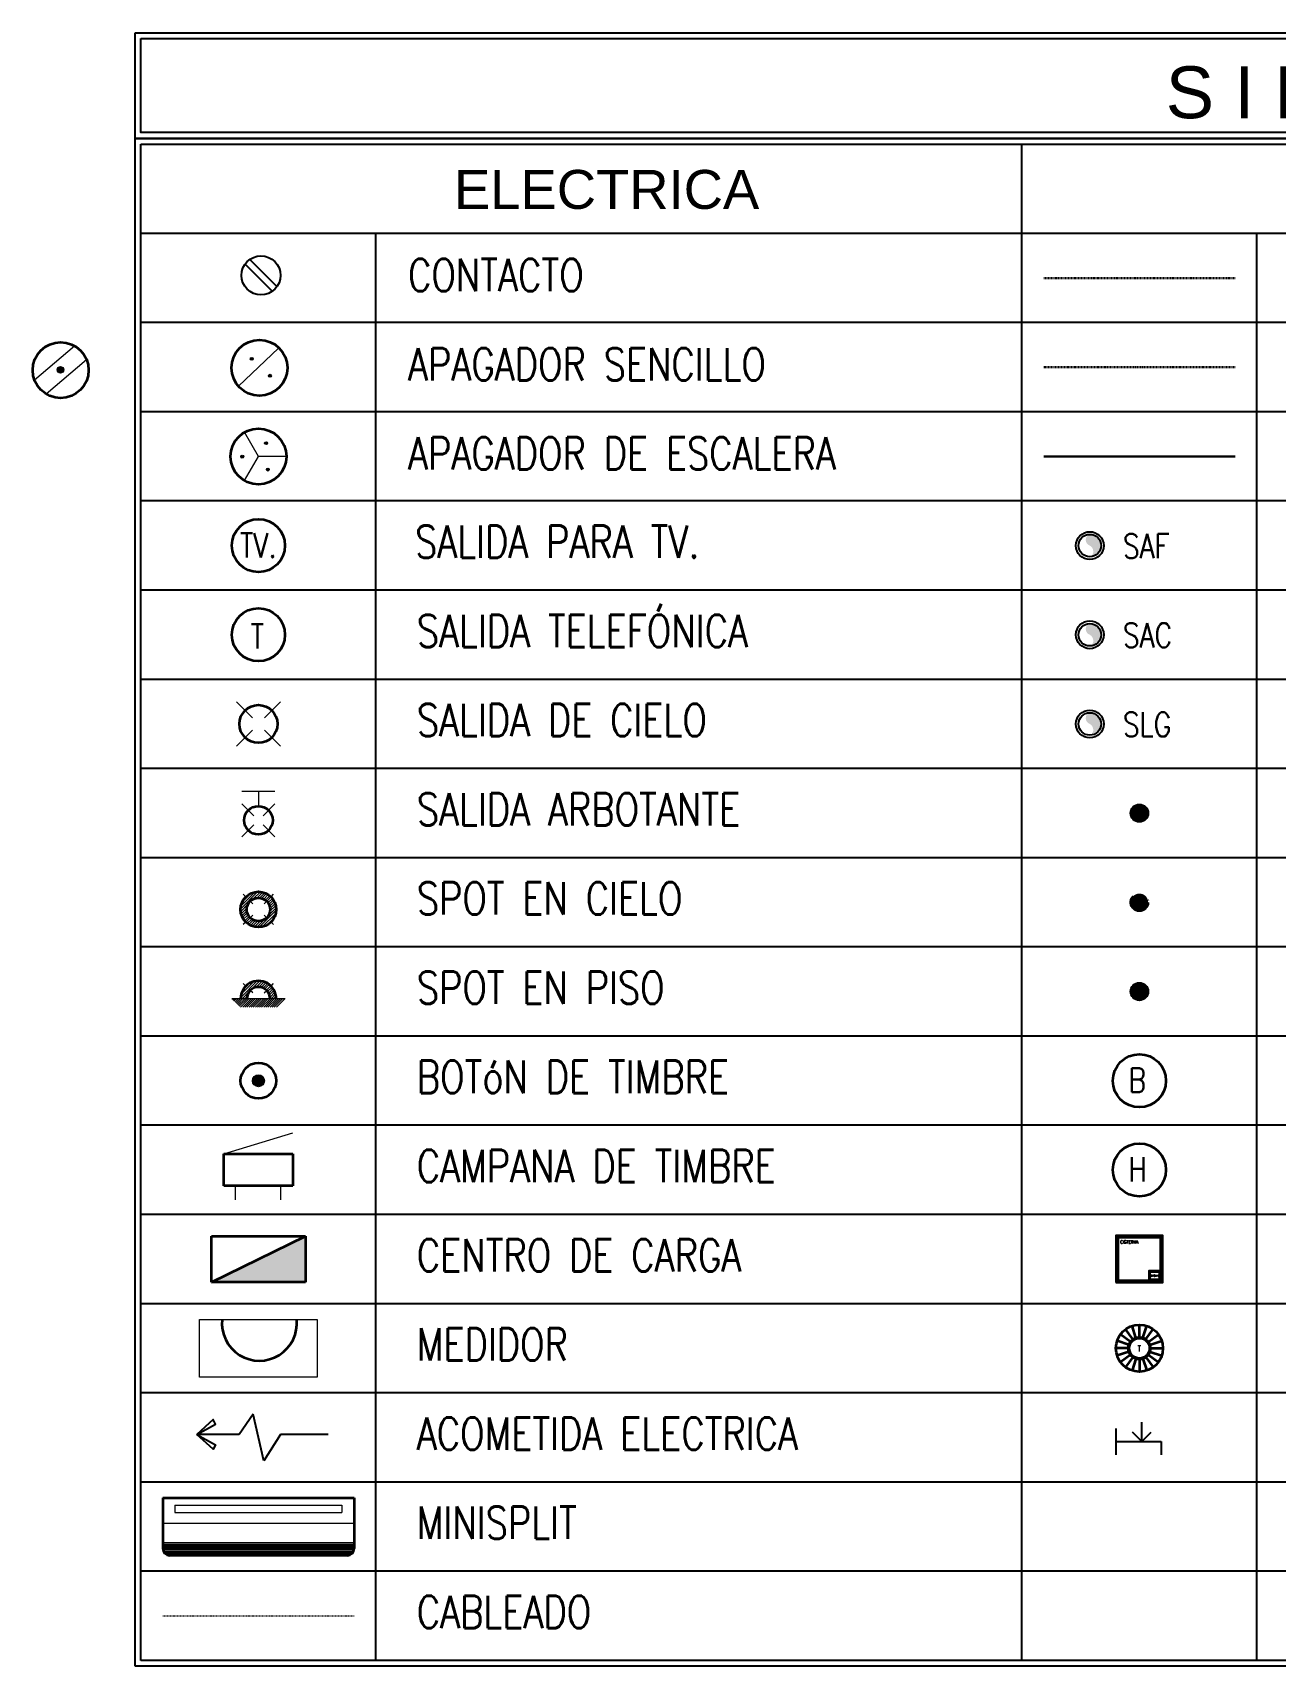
# Model space of a CAD drawing. Header units: metres. Extents: x 13601 to 27556, y 18967 to 38102.
# Drawn here: x 13820 to 14014.7, y 19287.7 to 19543.7 of the extents above; entities that cross this region are included whole.
import ezdxf

# ---------------------------------------------------------------- set-up
doc = ezdxf.new("R2010")
doc.units = ezdxf.units.M
for name, pattern in [('CONTINUA', [0]), ('DASHDOT', [1, 0.5, -0.25, 0, -0.25]), ('HIDDEN2', [0.1875, 0.125, -0.0625])]:
    doc.linetypes.add(name, pattern=pattern)
for name, color, linetype, lineweight in [('11-J.LUCIO_SIMBOLOGIA ELECTRICA', 1, 'Continuous', 15), ('12-J.LUCIO_CABLEADO ELECTRICO', 32, 'HIDDEN2', 15), ('13-J.LUCIO_INSTALACION HIDRAULICA', 5, 'HIDDEN2', 30), ('14-J.LUCIO_INSTALACION DE GAS', 92, 'GAS_LINE', 30)]:
    doc.layers.add(name, color=color, linetype=linetype, lineweight=lineweight)
doc.layers.add('SIMBELEC', color=7, linetype='Continuous')
doc.styles.add('HANDLET', font='ROMANS', dxfattribs={"width": 0.8})
doc.styles.get("Standard").update_dxf_attribs({"font": 'arial.ttf'})
doc.linetypes.add('GAS_LINE', pattern='A,12.7,-5.08,["GAS",Standard,S=2.54,R=0,X=-2.54,Y=-1.27],-6.35', length=24.13)

# ---------------------------------------------------------------- blocks, each defined once
blk = doc.blocks.new('AP.SENCILLO')
at = {"layer": '11-J.LUCIO_SIMBOLOGIA ELECTRICA'}
for points in [[(-0.0347, 0.0358, 1), (-0.0223, 0.0358, 1)], [(0.0549, -0.0363, 1), (0.0425, -0.0363, 1)]]:
    blk.add_hatch(color=256, dxfattribs=at).paths.add_polyline_path(points)
blk.add_line((-0.0852, -0.0812), (0.0852, 0.0812), dxfattribs=at)
at = {"layer": '11-J.LUCIO_SIMBOLOGIA ELECTRICA', "lineweight": 35}
blk.add_circle((0.0041, -0.0023), 0.1189, dxfattribs=at)
at = {"layer": '11-J.LUCIO_SIMBOLOGIA ELECTRICA'}
for centre in [(-0.0285, 0.0358), (0.0487, -0.0363)]:
    blk.add_circle(centre, 0.00623, dxfattribs=at)
blk = doc.blocks.new('AP. ESCALERA')
at = {"layer": '11-J.LUCIO_SIMBOLOGIA ELECTRICA'}
for points in [[(-0.0626, -0.0009, 1), (-0.0751, -0.0009, 1)], [(0.0385, 0.0566, 1), (0.026, 0.0566, 1)], [(0.0463, -0.0558, 1), (0.0339, -0.0558, 1)]]:
    blk.add_hatch(color=256, dxfattribs=at).paths.add_polyline_path(points)
for p, q in [((0, 0), (-0.0595, 0.103)), ((-0.0595, -0.103), (0, 0)), ((0.1189, 0), (0, 0))]:
    blk.add_line(p, q, dxfattribs=at)
at = {"layer": '11-J.LUCIO_SIMBOLOGIA ELECTRICA', "lineweight": 35}
blk.add_circle((0, 0), 0.1189, dxfattribs=at)
at = {"layer": '11-J.LUCIO_SIMBOLOGIA ELECTRICA'}
for centre in [(-0.0689, -0.0009), (0.0323, 0.0566), (0.0401, -0.0558)]:
    blk.add_circle(centre, 0.00623, dxfattribs=at)
blk = doc.blocks.new('TV. SALIDA')
at = {"layer": '11-J.LUCIO_SIMBOLOGIA ELECTRICA', "lineweight": 35}
blk.add_circle((0, 0), 0.113, dxfattribs=at)
at = {"layer": '11-J.LUCIO_SIMBOLOGIA ELECTRICA', "ltscale": 0.5, "style": 'HANDLET', "width": 0.8}
blk.add_text('TV.', height=0.1035, dxfattribs=at).set_placement((-0.0785, -0.0512, 0))
blk = doc.blocks.new('TEL. SALIDA')
at = {"layer": '11-J.LUCIO_SIMBOLOGIA ELECTRICA', "lineweight": 35}
blk.add_circle((0, 0), 0.113, dxfattribs=at)
at = {"layer": '11-J.LUCIO_SIMBOLOGIA ELECTRICA', "ltscale": 0.5, "style": 'HANDLET', "width": 0.8}
blk.add_text('T', height=0.1035, dxfattribs=at).set_placement((-0.033, -0.0578, 0))
blk = doc.blocks.new('CONTACTO JS')
at = {"layer": '11-J.LUCIO_SIMBOLOGIA ELECTRICA'}
blk.add_hatch(color=256, dxfattribs=at).paths.add_polyline_path([(-0.0151, 0.0012, 1), (0.0129, 0.0012, 1)])
for p, q in [((-0.1114, -0.0417), (0.0596, 0.103)), ((0.1103, 0.0445), (-0.0613, -0.102))]:
    blk.add_line(p, q, dxfattribs=at)
at = {"layer": '11-J.LUCIO_SIMBOLOGIA ELECTRICA', "lineweight": 35}
blk.add_circle((0, 0), 0.1189, dxfattribs=at)
at = {"layer": '11-J.LUCIO_SIMBOLOGIA ELECTRICA'}
blk.add_circle((-0.0011, 0.0012), 0.014, dxfattribs=at)
blk = doc.blocks.new('SA. CIELO')
at = {"layer": '11-J.LUCIO_SIMBOLOGIA ELECTRICA', "color": 7}
for p, q in [((-0.026, 0.026), (-0.0939, 0.0939)), ((0.026, 0.026), (0.0939, 0.0939)), ((-0.026, -0.026), (-0.0939, -0.0939)), ((0.026, -0.026), (0.0939, -0.0939))]:
    blk.add_line(p, q, dxfattribs=at)
at = {"layer": '11-J.LUCIO_SIMBOLOGIA ELECTRICA', "color": 85, "lineweight": 35, "true_color": 0x58ba48}
blk.add_circle((0, 0), 0.0809, dxfattribs=at)
blk = doc.blocks.new('SA. EMPOTRADO')
at = {"layer": '11-J.LUCIO_SIMBOLOGIA ELECTRICA', "color": 7}
for p, q in [((-0.0704, 0.1243), (0.0704, 0.1243)), ((-0.0195, 0.0195), (-0.0704, 0.0704)), ((0, 0.1243), (0, 0.0607)), ((0.0195, 0.0195), (0.0704, 0.0704)), ((-0.0195, -0.0195), (-0.0704, -0.0704)), ((0.0195, -0.0195), (0.0704, -0.0704))]:
    blk.add_line(p, q, dxfattribs=at)
at = {"layer": '11-J.LUCIO_SIMBOLOGIA ELECTRICA', "color": 85, "lineweight": 35, "true_color": 0x58ba48}
blk.add_circle((0, 0), 0.0607, dxfattribs=at)
blk = doc.blocks.new('SPOT LED')
at = {"layer": '11-J.LUCIO_SIMBOLOGIA ELECTRICA', "lineweight": 20}
h = blk.add_hatch(dxfattribs=at)
h.set_pattern_fill('ANSI31', color=1, scale=0.002)
h.set_pattern_definition([(45, (-118.8742, -15.913463), (-0.00449012806, 0.00449012806), [])])
h.paths.add_polyline_path([(0.0607, 0, 1), (-0.0607, 0, 1)])
h.paths.add_polyline_path([(-0.0398, 0, -1), (0.0398, 0, -1)], flags=16)
at = {"layer": '11-J.LUCIO_SIMBOLOGIA ELECTRICA', "color": 7}
for p, q in [((-0.0429, 0.0429), (-0.0516, 0.0516)), ((-0.0195, 0.0195), (-0.0281, 0.0281)), ((0.0195, 0.0195), (0.0281, 0.0281)), ((0.0429, 0.0429), (0.0516, 0.0516)), ((-0.0429, -0.0429), (-0.0516, -0.0516)), ((-0.0195, -0.0195), (-0.0281, -0.0281)), ((0.0195, -0.0195), (0.0281, -0.0281)), ((0.0429, -0.0429), (0.0516, -0.0516))]:
    blk.add_line(p, q, dxfattribs=at)
at = {"layer": '11-J.LUCIO_SIMBOLOGIA ELECTRICA', "color": 85, "lineweight": 35, "true_color": 0x58ba48}
for radius in [0.0607, 0.0398]:
    blk.add_circle((0, 0), radius, dxfattribs=at)
blk = doc.blocks.new('SP. LED EN PISO')
at = {"layer": '11-J.LUCIO_SIMBOLOGIA ELECTRICA', "color": 1, "linetype": 'Continuous', "lineweight": 20}
for p, q in [((-0.0756, 0.0056), (-0.0056, 0.0756)), ((-0.0734, 0.019), (-0.019, 0.0734)), ((-0.0314, 0.0386), (0.0057, 0.0756)), ((-0.01, 0.0487), (0.0155, 0.0742)), ((0.0022, 0.0497), (0.0243, 0.0718)), ((-0.07, 0), (-0.0386, 0.0314)), ((-0.0656, 0.0381), (-0.0381, 0.0656)), ((-0.0588, 0), (-0.0487, 0.01)), ((0.012, 0.0483), (0.0323, 0.0686)), ((0.0203, 0.0454), (0.0396, 0.0647)), ((0.0276, 0.0414), (0.0463, 0.0601)), ((0.0338, 0.0365), (0.0523, 0.0549)), ((0.0392, 0.0306), (0.0578, 0.0492)), ((0.0437, 0.0238), (0.0626, 0.0428)), ((0.0471, 0.016), (0.0669, 0.0358)), ((0.0493, 0.007), (0.0704, 0.0281)), ((0.0535, 0), (0.0732, 0.0197)), ((0.0647, 0), (0.0751, 0.0104))]:
    blk.add_line(p, q, dxfattribs=at)
at = {"layer": '11-J.LUCIO_SIMBOLOGIA ELECTRICA'}
blk.add_line((0.1138, 0), (-0.1138, 0), dxfattribs=at)
at = {"layer": '11-J.LUCIO_SIMBOLOGIA ELECTRICA', "linetype": 'Continuous'}
for p, q in [((-0.1131, -0.0007), (-0.1124, 0)), ((-0.0996, -0.0142), (-0.0854, 0)), ((-0.0951, -0.0186), (-0.0765, 0)), ((-0.0816, -0.0321), (-0.0495, 0)), ((-0.0761, -0.0356), (-0.0405, 0)), ((-0.0492, -0.0356), (-0.0136, 0)), ((0.0047, -0.0356), (0.0403, 0)), ((0.0317, -0.0356), (0.0672, 0)), ((0.0676, -0.0356), (0.1031, 0)), ((-0.1086, -0.0052), (-0.1034, 0)), ((-0.1041, -0.0097), (-0.0944, 0)), ((-0.0906, -0.0231), (-0.0675, 0)), ((-0.0861, -0.0276), (-0.0585, 0)), ((-0.0671, -0.0356), (-0.0316, 0)), ((-0.0581, -0.0356), (-0.0226, 0)), ((-0.0402, -0.0356), (-0.0046, 0)), ((-0.0312, -0.0356), (0.0044, 0)), ((-0.0222, -0.0356), (0.0133, 0)), ((-0.0132, -0.0356), (0.0223, 0)), ((-0.0043, -0.0356), (0.0313, 0)), ((0.0137, -0.0356), (0.0493, 0)), ((0.0227, -0.0356), (0.0582, 0)), ((0.0406, -0.0356), (0.0762, 0)), ((0.0496, -0.0356), (0.0852, 0)), ((0.0586, -0.0356), (0.0942, 0)), ((0.0766, -0.0356), (0.1121, 0))]:
    blk.add_line(p, q, dxfattribs=at)
at = {"layer": '11-J.LUCIO_SIMBOLOGIA ELECTRICA', "color": 7}
for p, q in [((-0.0536, 0.0536), (-0.0645, 0.0645)), ((-0.0243, 0.0243), (-0.0352, 0.0352)), ((0.0243, 0.0243), (0.0352, 0.0352)), ((0.0536, 0.0536), (0.0645, 0.0645))]:
    blk.add_line(p, q, dxfattribs=at)
at = {"layer": '11-J.LUCIO_SIMBOLOGIA ELECTRICA', "color": 85, "lineweight": 35, "true_color": 0x58ba48}
for radius, start in [(0.0758, 359.9152), (0.0497, 0)]:
    blk.add_arc((0, 0), radius, start, 180, dxfattribs=at)
blk = doc.blocks.new('TIMBRE BOTON')
at = {"layer": '11-J.LUCIO_SIMBOLOGIA ELECTRICA', "ltscale": 0.5}
blk.add_hatch(color=256, dxfattribs=at).paths.add_polyline_path([(0.0255, 0, -1), (-0.0255, 0, -1)])
at = {"layer": '11-J.LUCIO_SIMBOLOGIA ELECTRICA', "color": 1, "lineweight": 35}
blk.add_circle((0, 0), 0.0758, dxfattribs=at)
at = {"layer": '11-J.LUCIO_SIMBOLOGIA ELECTRICA', "ltscale": 0.5}
blk.add_circle((0, 0), 0.0255, dxfattribs=at)
blk = doc.blocks.new('TIMBRE CAMPANA')
at = {"layer": '11-J.LUCIO_SIMBOLOGIA ELECTRICA', "ltscale": 5}
for p, q in [((-0.1468, 0.1357), (0.1468, 0.2263)), ((-0.0985, 0), (-0.0985, -0.0595)), ((0.0936, 0), (0.0936, -0.0595))]:
    blk.add_line(p, q, dxfattribs=at)
at = {"layer": '11-J.LUCIO_SIMBOLOGIA ELECTRICA', "color": 1, "lineweight": 35}
for p, q in [((-0.1468, 0.1357), (0.1468, 0.1357)), ((-0.1468, 0), (-0.1468, 0.1357)), ((0.1468, 0.1357), (0.1468, 0)), ((0.1468, 0), (-0.1468, 0))]:
    blk.add_line(p, q, dxfattribs=at)
blk = doc.blocks.new('CENTRO DE CARGA')
at = {"layer": '11-J.LUCIO_SIMBOLOGIA ELECTRICA', "ltscale": 5}
blk.add_hatch(color=256, dxfattribs=at).paths.add_polyline_path([(0.2004, -0.0983), (0.2004, 0.0983), (-0.2004, -0.0983)])
at = {"layer": '11-J.LUCIO_SIMBOLOGIA ELECTRICA', "color": 85, "lineweight": 35, "true_color": 0x58ba48}
for p, q in [((-0.2004, -0.0983), (0.2004, 0.0983)), ((-0.2004, -0.0983), (-0.2004, 0.0983)), ((-0.2004, 0.0983), (0.2004, 0.0983)), ((0.2004, 0.0983), (0.2004, -0.0983)), ((0.2004, -0.0983), (-0.2004, -0.0983))]:
    blk.add_line(p, q, dxfattribs=at)
blk = doc.blocks.new('MEDIDOR')
at = {"layer": '11-J.LUCIO_SIMBOLOGIA ELECTRICA', "color": 7}
for p, q in [((-0.2547, 0.0159), (0.2464, 0.0159)), ((-0.2547, -0.2299), (-0.2547, 0.0159)), ((0.2464, 0.0159), (0.2464, -0.2299)), ((0.2464, -0.2299), (-0.2547, -0.2299))]:
    blk.add_line(p, q, dxfattribs=at)
at = {"layer": '11-J.LUCIO_SIMBOLOGIA ELECTRICA', "color": 85, "lineweight": 35, "true_color": 0x58ba48}
blk.add_arc((0, 0), 0.1597, 174.2883, 5.7117, dxfattribs=at)
blk = doc.blocks.new('acometida')
at = {"layer": '11-J.LUCIO_SIMBOLOGIA ELECTRICA', "color": 1, "lineweight": 25}
for p, q in [((-0.0225, 0.0996), (-0.0826, 0.0132)), ((0.0225, -0.0996), (-0.0225, 0.0996)), ((-0.0826, 0.0132), (-0.2621, 0.0132)), ((0.0938, 0.0132), (0.0225, -0.0996)), ((0.2966, 0.0132), (0.0938, 0.0132))]:
    blk.add_line(p, q, dxfattribs=at)
at = {"layer": '11-J.LUCIO_SIMBOLOGIA ELECTRICA', "color": 85, "lineweight": 25, "true_color": 0x58ba48}
for points in [[(-0.2621, 0.0132), (-0.1826, 0.0569), (-0.1931, 0.0759)], [(-0.2621, 0.0132), (-0.1826, -0.0306), (-0.1931, -0.0496)]]:
    blk.add_lwpolyline(points, close=True, dxfattribs=at)
blk = doc.blocks.new('MINISPLIT')
at = {"layer": '11-J.LUCIO_SIMBOLOGIA ELECTRICA', "color": 1, "lineweight": 35}
for p, q in [((-0.4071, 0.1079), (0.4071, 0.1079)), ((-0.4071, 0.1079), (-0.4071, -0.1079)), ((0.4071, 0.1079), (0.4071, -0.1079)), ((0.3771, -0.1379), (-0.3771, -0.1379))]:
    blk.add_line(p, q, dxfattribs=at)
at = {"layer": '11-J.LUCIO_SIMBOLOGIA ELECTRICA', "color": 7}
for p, q in [((-0.3553, 0.0769), (0.3553, 0.0769)), ((-0.3553, 0.0769), (-0.3553, 0.0458)), ((0.3553, 0.0769), (0.3553, 0.0458)), ((-0.3553, 0.0458), (0.3553, 0.0458)), ((0.4071, -0.0844), (-0.4071, -0.0844)), ((0.4071, -0.0904), (-0.4071, -0.0904)), ((0.4071, -0.0963), (-0.4071, -0.0963)), ((0.4071, -0.1022), (-0.4071, -0.1022)), ((0.4071, -0.1082), (-0.4071, -0.1082)), ((0.4065, -0.1141), (-0.4065, -0.1141)), ((0.4046, -0.1201), (-0.4046, -0.1201)), ((0.4011, -0.126), (-0.4011, -0.126)), ((0.3951, -0.1319), (-0.3951, -0.1319))]:
    blk.add_line(p, q, dxfattribs=at)
at = {"layer": '11-J.LUCIO_SIMBOLOGIA ELECTRICA'}
blk.add_line((-0.4071, 0), (0.4071, 0), dxfattribs=at)
at = {"layer": '11-J.LUCIO_SIMBOLOGIA ELECTRICA', "color": 1, "lineweight": 35}
for centre, start, end in [((-0.3771, -0.1079), 180, 270), ((0.3771, -0.1079), 270, 0)]:
    blk.add_arc(centre, 0.03, start, end, dxfattribs=at)
blk = doc.blocks.new('CISTERNA')
at = {"layer": '13-J.LUCIO_INSTALACION HIDRAULICA', "lineweight": 25}
h = blk.add_hatch(dxfattribs=at)
h.set_pattern_fill('ANSI31', color=256, scale=0.01)
h.set_pattern_definition([(45, (-131.727688, -14.71455), (-0.02245064, 0.02245064), [])])
h.paths.add_polyline_path([(-1, 0), (1, 0), (1, 2), (-1, 2)])
h.paths.add_polyline_path([(-0.9, 1.9), (0.9, 1.9), (0.9, 0.1), (-0.9, 0.1)], flags=16)
at = {"layer": '13-J.LUCIO_INSTALACION HIDRAULICA', "linetype": 'CONTINUA', "lineweight": 25}
for points in [[(-1, 0), (1, 0), (1, 2), (-1, 2)], [(-0.9, 0.1), (0.9, 0.1), (0.9, 1.9), (-0.9, 1.9)], [(0.4, 0.1), (0.9, 0.1), (0.9, 0.5), (0.4, 0.5)], [(0.45, 0.15), (0.85, 0.15), (0.85, 0.45), (0.45, 0.45)]]:
    blk.add_lwpolyline(points, close=True, dxfattribs=at)
at = {"layer": '13-J.LUCIO_INSTALACION HIDRAULICA', "lineweight": 25, "style": 'HANDLET', "width": 0.8}
for s, height, p in [('CISTERNA', 0.138, (-0.815, 1.659, 0)), ('CARCAMO', 0.069, (0.461, 0.255, 0))]:
    blk.add_text(s, height=height, dxfattribs=at).set_placement(p)
blk = doc.blocks.new('SAF')
at = {"layer": '13-J.LUCIO_INSTALACION HIDRAULICA', "lineweight": 25}
h = blk.add_hatch(color=256, dxfattribs=at)
h.paths.add_polyline_path([(-0.0034, 0.0477), (0, 0, -0.654194)])
h.paths.add_polyline_path([(0, 0), (-0.0034, 0.0477, -0.414214), (0.0477, 0.0034)])
h.paths.add_polyline_path([(0.0034, -0.0477, 0.543344), (0, 0), (0.0477, 0.0034, -0.414214)])
at = {"layer": '13-J.LUCIO_INSTALACION HIDRAULICA', "linetype": 'Continuous', "lineweight": 25}
for radius in [0.0592, 0.0478]:
    blk.add_circle((0, 0), radius, dxfattribs=at)
blk = doc.blocks.new('SLG')
at = {"layer": '14-J.LUCIO_INSTALACION DE GAS', "lineweight": 25, "ltscale": 0.05}
h = blk.add_hatch(color=256, dxfattribs=at)
h.paths.add_polyline_path([(-0.0034, 0.0477), (0, 0, -0.654194)])
h.paths.add_polyline_path([(0, 0), (-0.0034, 0.0477, -0.414214), (0.0477, 0.0034)])
h.paths.add_polyline_path([(0.0034, -0.0477, 0.543344), (0, 0), (0.0477, 0.0034, -0.414214)])
at = {"layer": '14-J.LUCIO_INSTALACION DE GAS', "linetype": 'Continuous', "lineweight": 25, "ltscale": 0.05}
for radius in [0.0592, 0.0478]:
    blk.add_circle((0, 0), radius, dxfattribs=at)
blk = doc.blocks.new('SAL. AF')
at = {"layer": '13-J.LUCIO_INSTALACION HIDRAULICA'}
h = blk.add_hatch(color=256, dxfattribs=at)
h.dxf.hatch_style = 1
h.paths.add_polyline_path([(0.0375, 0, 1), (-0.0375, 0, 1)])
at = {"layer": '13-J.LUCIO_INSTALACION HIDRAULICA', "linetype": 'Continuous', "lineweight": 25}
blk.add_circle((0, 0), 0.0375, dxfattribs=at)
blk = doc.blocks.new('SAL. LG')
at = {"layer": '14-J.LUCIO_INSTALACION DE GAS', "lineweight": 25, "ltscale": 0.05}
h = blk.add_hatch(color=256, dxfattribs=at)
h.dxf.hatch_style = 1
h.paths.add_polyline_path([(0.0375, 0, 1), (-0.0375, 0, 1)])
blk.add_circle((0, 0), 0.0375, dxfattribs=at)
blk = doc.blocks.new('LLAVE NARIZ')
at = {"layer": '13-J.LUCIO_INSTALACION HIDRAULICA', "linetype": 'Continuous', "lineweight": 25}
for p, q in [((0, 0), (0, 0.0832)), ((-0.1115, 0.0563), (-0.1115, -0.0563)), ((-0.1115, 0), (0.0815, 0)), ((0, 0), (-0.0398, 0.0398)), ((0, 0), (0.0398, 0.0398)), ((0.0815, 0), (0.0815, -0.0563))]:
    blk.add_line(p, q, dxfattribs=at)
blk = doc.blocks.new('BOIL')
at = {"layer": '13-J.LUCIO_INSTALACION HIDRAULICA', "color": 1, "linetype": 'Continuous', "lineweight": 35}
blk.add_circle((0, 0), 0.113, dxfattribs=at)
at = {"layer": '13-J.LUCIO_INSTALACION HIDRAULICA', "color": 1, "ltscale": 0.5, "style": 'HANDLET', "width": 0.8}
blk.add_text('B', height=0.1035, dxfattribs=at).set_placement((-0.0464, -0.0494, 0))
blk = doc.blocks.new('HIDRA')
at = {"layer": '13-J.LUCIO_INSTALACION HIDRAULICA', "color": 5, "linetype": 'Continuous', "lineweight": 35}
blk.add_circle((0, 0), 0.113, dxfattribs=at)
at = {"layer": '13-J.LUCIO_INSTALACION HIDRAULICA', "color": 5, "ltscale": 0.5, "style": 'HANDLET', "width": 0.8}
blk.add_text('H', height=0.1035, dxfattribs=at).set_placement((-0.0464, -0.0494, 0))
blk = doc.blocks.new('SAC')
at = {"layer": '13-J.LUCIO_INSTALACION HIDRAULICA', "linetype": 'DASHDOT', "lineweight": 25, "ltscale": 0.3}
h = blk.add_hatch(color=1, dxfattribs=at)
h.paths.add_polyline_path([(-0.0034, 0.0477), (0, 0, -0.654194)])
h.paths.add_polyline_path([(0, 0), (-0.0034, 0.0477, -0.414214), (0.0477, 0.0034)])
h.paths.add_polyline_path([(0.0034, -0.0477, 0.543344), (0, 0), (0.0477, 0.0034, -0.414214)])
at = {"layer": '13-J.LUCIO_INSTALACION HIDRAULICA', "color": 1, "linetype": 'Continuous', "lineweight": 25, "ltscale": 0.3}
for radius in [0.0592, 0.0478]:
    blk.add_circle((0, 0), radius, dxfattribs=at)
blk = doc.blocks.new('TGGF')
at = {"layer": '13-J.LUCIO_INSTALACION HIDRAULICA', "linetype": 'DASHDOT', "lineweight": 25, "ltscale": 0.3}
h = blk.add_hatch(color=1, dxfattribs=at)
h.dxf.hatch_style = 1
h.paths.add_polyline_path([(0.0375, 0, 1), (-0.0375, 0, 1)])
at = {"layer": '13-J.LUCIO_INSTALACION HIDRAULICA', "color": 1, "linetype": 'DASHDOT', "lineweight": 25, "ltscale": 0.3}
blk.add_circle((0, 0), 0.0375, dxfattribs=at)
blk = doc.blocks.new('*U103')
at = {"layer": '13-J.LUCIO_INSTALACION HIDRAULICA', "color": 5, "linetype": 'Continuous', "lineweight": 35}
blk.add_line((0.106, 0), (-0.106, 0), dxfattribs=at)
blk = doc.blocks.new('*U104')
at = {"layer": '13-J.LUCIO_INSTALACION HIDRAULICA', "color": 0, "linetype": 'ByBlock', "lineweight": -2, "transparency": 16777216}
for p, rotation in [((16.719, 11.604), 305.9999999999994), ((16.801, 11.645), 287.9999999999994), ((16.892, 11.66), 269.9999999999994), ((16.983, 11.645), 251.9999999999995), ((17.065, 11.604), 233.9999999999995), ((16.612, 11.457), 341.9999999999994), ((16.654, 11.539), 323.9999999999994), ((17.13, 11.539), 215.9999999999996), ((17.171, 11.457), 197.9999999999997), ((16.612, 11.275), 17.99999999999997), ((16.654, 11.193), 35.99999999999994), ((16.719, 11.128), 53.99999999999991), ((16.801, 11.086), 71.9999999999999), ((16.892, 11.072), 89.9999999999999), ((16.983, 11.086), 107.9999999999999), ((17.065, 11.128), 125.9999999999998), ((17.13, 11.193), 143.9999999999998), ((17.171, 11.275), 161.9999999999997), ((17.186, 11.366), 180)]:
    blk.add_blockref('*U103', p, dxfattribs=dict(at, rotation=rotation))
blk.add_blockref('*U103', (16.598, 11.366), dxfattribs=at)
blk = doc.blocks.new('TINACO')
at = {"layer": '13-J.LUCIO_INSTALACION HIDRAULICA', "color": 5, "linetype": 'Continuous', "lineweight": 35}
for radius in [0.4, 0.188, 0.173]:
    blk.add_circle((0, 0), radius, dxfattribs=at)
at = {"layer": '13-J.LUCIO_INSTALACION HIDRAULICA'}
blk.add_blockref('*U104', (-16.892, -11.366), dxfattribs=at)
at = {"layer": '13-J.LUCIO_INSTALACION HIDRAULICA', "color": 5, "ltscale": 0.5, "style": 'HANDLET', "width": 0.8}
blk.add_text('T', height=0.103, dxfattribs=at).set_placement((-0.031, -0.057, 0))
blk = doc.blocks.new('IESIM27')
at = {"layer": 'SIMBELEC', "color": 3}
for p, q in [((1.44, -2.04), (-2.04, 1.44)), ((2.04, -1.44), (-1.44, 2.04))]:
    blk.add_line(p, q, dxfattribs=at)
at = {"layer": 'SIMBELEC', "color": 4}
blk.add_circle((0, 0), 2.5, dxfattribs=at)

msp = doc.modelspace()

# ---------------------------------------------------------------- linework, layer by layer
at = {"color": 133}
for p, q in [((13836.03, 19527.14), (14251.91, 19527.14)), ((13836.03, 19287.75), (13836.03, 19527.14)), ((13836.95, 19526.22), (14250.99, 19526.22)), ((13836.95, 19288.67), (13836.95, 19526.22)), ((13974.96, 19288.67), (13974.96, 19526.22)), ((14250.99, 19512.25), (13836.95, 19512.25)), ((13873.75, 19288.67), (13873.75, 19512.25)), ((14011.77, 19288.67), (14011.77, 19512.25)), ((14250.99, 19498.28), (13836.95, 19498.28)), ((14250.99, 19484.3), (13836.95, 19484.3)), ((14250.99, 19470.33), (13836.95, 19470.33)), ((14250.99, 19456.35), (13836.95, 19456.35)), ((14250.99, 19442.38), (13836.95, 19442.38)), ((14250.99, 19428.41), (13836.95, 19428.41)), ((14250.99, 19414.43), (13836.95, 19414.43)), ((14250.99, 19400.46), (13836.95, 19400.46)), ((14250.99, 19386.48), (13836.95, 19386.48)), ((14250.99, 19372.51), (13836.95, 19372.51)), ((14250.99, 19358.54), (13836.95, 19358.54)), ((14250.99, 19344.56), (13836.95, 19344.56)), ((14250.99, 19330.59), (13836.95, 19330.59)), ((14250.99, 19316.61), (13836.95, 19316.61)), ((14250.99, 19302.64), (13836.95, 19302.64)), ((14251.91, 19287.75), (13836.03, 19287.75)), ((14250.99, 19288.67), (13836.95, 19288.67))]:
    msp.add_line(p, q, dxfattribs=at)
for points in [[(13836.03, 19543.7), (14251.91, 19543.7), (14251.91, 19527.14), (13836.03, 19527.14)], [(13836.95, 19542.78), (14250.99, 19542.78), (14250.99, 19528.06), (13836.95, 19528.06)]]:
    msp.add_lwpolyline(points, close=True, dxfattribs=at)
at = {"layer": '12-J.LUCIO_CABLEADO ELECTRICO'}
msp.add_line((13840.37, 19295.65), (13870.34, 19295.65), dxfattribs=at)
at = {"layer": '13-J.LUCIO_INSTALACION HIDRAULICA'}
msp.add_line((13978.38, 19505.26), (14008.35, 19505.26), dxfattribs=at)
at = {"layer": '13-J.LUCIO_INSTALACION HIDRAULICA', "color": 1, "linetype": 'DASHDOT', "ltscale": 0.3}
msp.add_line((13978.38, 19491.29), (14008.35, 19491.29), dxfattribs=at)
at = {"layer": '14-J.LUCIO_INSTALACION DE GAS', "ltscale": 0.05}
msp.add_line((13978.38, 19477.31), (14008.35, 19477.31), dxfattribs=at)

# ---------------------------------------------------------------- block references
for name, p, xscale, yscale, zscale in [('IESIM27', (13855.75, 19505.68), 1.22506264876194, 1.22506264876194, 1.22506264876194), ('MINISPLIT', (13855.35, 19310.18), 36.80366768014633, 36.80366768014633, 36.80366768014633)]:
    msp.add_blockref(name, p, dxfattribs=dict(xscale=xscale, yscale=yscale, zscale=zscale))
at = {"layer": '11-J.LUCIO_SIMBOLOGIA ELECTRICA'}
for name, p, xscale, yscale, zscale in [('CONTACTO JS', (13824.36, 19490.83), 36.80366768014633, 36.80366768014633, 36.80366768014633), ('AP.SENCILLO', (13855.35, 19491.29), 36.80366768014633, 36.80366768014633, 36.80366768014633), ('AP. ESCALERA', (13855.35, 19477.31), 36.80366768014633, 36.80366768014633, 36.80366768014633), ('TV. SALIDA', (13855.35, 19463.34), 36.80366768014633, 36.80366768014633, 36.80366768014633), ('TEL. SALIDA', (13855.35, 19449.37), 36.80366768014633, 36.80366768014633, 36.80366768014633), ('SA. CIELO', (13855.35, 19435.39), 36.80366768014633, 36.80366768014633, 36.80366768014633), ('SA. EMPOTRADO', (13855.35, 19420.3), 36.80366768014633, 36.80366768014633, 36.80366768014633), ('SPOT LED', (13855.35, 19406.33), 46.0045846001829, 46.0045846001829, 46.0045846001829), ('SP. LED EN PISO', (13855.35, 19392.35), 36.80366768014633, 36.80366768014633, 36.80366768014633), ('TIMBRE BOTON', (13855.35, 19379.5), 36.80366768014633, 36.80366768014633, 36.80366768014633), ('TIMBRE CAMPANA', (13855.35, 19363.03), 36.80366768014633, 36.80366768014633, 36.80366768014633), ('CENTRO DE CARGA', (13855.35, 19351.55), 36.80366768014633, 36.80366768014633, 36.80366768014633), ('MEDIDOR', (13855.5, 19341.51), 36.80366768014633, 36.80366768014633, 36.80366768014633), ('acometida', (13855.35, 19323.6), 36.80366768014633, 36.80366768014633, 36.80366768014633)]:
    msp.add_blockref(name, p, dxfattribs=dict(at, xscale=xscale, yscale=yscale, zscale=zscale))
at = {"layer": '13-J.LUCIO_INSTALACION HIDRAULICA'}
for name, p, xscale, yscale, zscale in [('SAF', (13985.6, 19463.34), 36.80366768014633, 36.80366768014633, 36.80366768014633), ('SAC', (13985.6, 19449.37), 36.80366768014633, 36.80366768014633, 36.80366768014633), ('SLG', (13985.6, 19435.39), 36.80366768014633, 36.80366768014633, 36.80366768014633), ('SAL. AF', (13993.37, 19421.42), 36.80366768014633, 36.80366768014633, 36.80366768014633), ('TGGF', (13993.37, 19407.44), 36.80366768014633, 36.80366768014633, 36.80366768014633), ('SAL. LG', (13993.37, 19393.47), 36.80366768014633, 36.80366768014633, 36.80366768014633), ('BOIL', (13993.37, 19379.5), 36.80366768014633, 36.80366768014633, 36.80366768014633), ('HIDRA', (13993.37, 19365.52), 36.80366768014633, 36.80366768014633, 36.80366768014633), ('CISTERNA', (13993.37, 19347.87), 3.680366768014632, 3.680366768014632, 3.680366768014632), ('TINACO', (13993.37, 19337.58), 9.200916920036581, 9.200916920036581, 9.200916920036581), ('LLAVE NARIZ', (13993.77, 19322.95), 36.80366768014633, 36.80366768014633, 36.80366768014633)]:
    msp.add_blockref(name, p, dxfattribs=dict(at, xscale=xscale, yscale=yscale, zscale=zscale))

# ---------------------------------------------------------------- texts
at = {"color": 133, "attachment_point": 9}
for s, width, gutter_width, insert, char_height in [('\\A1;{\\fSwis721 LtEx BT|b0|i0|c0|p34;S I M B O L O G Í A}', 111.6694, 166.68, (14097.24, 19530.18, 6216.39), 8.1336), ('\\A1;{\\fSwis721 LtEx BT|b0|i0|c0|p34;ELECTRICA}', 83.7521, 125.01, (13933.81, 19516.01, 4662.3), 6.1002)]:
    msp.add_mtext_dynamic_manual_height_columns(s, width=width, gutter_width=gutter_width, heights=[0], dxfattribs=dict(at, insert=insert, char_height=char_height))
at = {"layer": '11-J.LUCIO_SIMBOLOGIA ELECTRICA', "ltscale": 0.5, "style": 'HANDLET', "width": 0.8}
for s, height, p in [('CONTACTO', 5.079, (13878.79, 19503.18, 0)), ('APAGADOR SENCILLO', 5.0789, (13878.79, 19489.21, 0)), ('APAGADOR DE ESCALERA', 5.0789, (13878.79, 19475.24, 0)), ('SALIDA PARA TV.', 5.0789, (13879.88, 19461.41, 0)), ('SALIDA TELEFÓNICA', 5.0789, (13880.16, 19447.44, 0)), ('SALIDA DE CIELO', 5.0789, (13880.16, 19433.47, 0)), ('SALIDA ARBOTANTE', 5.0789, (13880.16, 19419.49, 0)), ('SPOT EN CIELO', 5.0789, (13880.16, 19405.52, 0)), ('SPOT EN PISO', 5.0789, (13880.16, 19391.54, 0)), ('BOTóN DE TIMBRE', 5.0789, (13880.16, 19377.57, 0)), ('CAMPANA DE TIMBRE', 5.0789, (13880.16, 19363.6, 0)), ('CENTRO DE CARGA', 5.0789, (13880.16, 19349.62, 0)), ('MEDIDOR', 5.079, (13880.16, 19335.65, 0)), ('ACOMETIDA ELECTRICA', 5.0789, (13880.16, 19321.67, 0)), ('MINISPLIT', 5.079, (13880.16, 19307.7, 0))]:
    msp.add_text(s, height=height, dxfattribs=at).set_placement(p)
at = {"layer": '12-J.LUCIO_CABLEADO ELECTRICO', "style": 'HANDLET', "width": 0.8}
msp.add_text('CABLEADO', height=5.079, dxfattribs=at).set_placement((13880.16, 19293.73, 0))
at = {"layer": '13-J.LUCIO_INSTALACION HIDRAULICA', "lineweight": 25, "style": 'HANDLET', "width": 0.8}
msp.add_text('SAF', height=3.809, dxfattribs=at).set_placement((13990.78, 19461.37, 0))
at = {"layer": '13-J.LUCIO_INSTALACION HIDRAULICA', "color": 1, "linetype": 'Continuous', "lineweight": 25, "ltscale": 0.3, "style": 'HANDLET', "width": 0.8}
msp.add_text('SAC', height=3.809, dxfattribs=at).set_placement((13990.78, 19447.4, 0))
at = {"layer": '14-J.LUCIO_INSTALACION DE GAS', "linetype": 'Continuous', "lineweight": 25, "ltscale": 0.05, "style": 'HANDLET', "width": 0.8}
msp.add_text('SLG', height=3.809, dxfattribs=at).set_placement((13990.78, 19433.42, 0))

doc.saveas('drawing.dxf')
